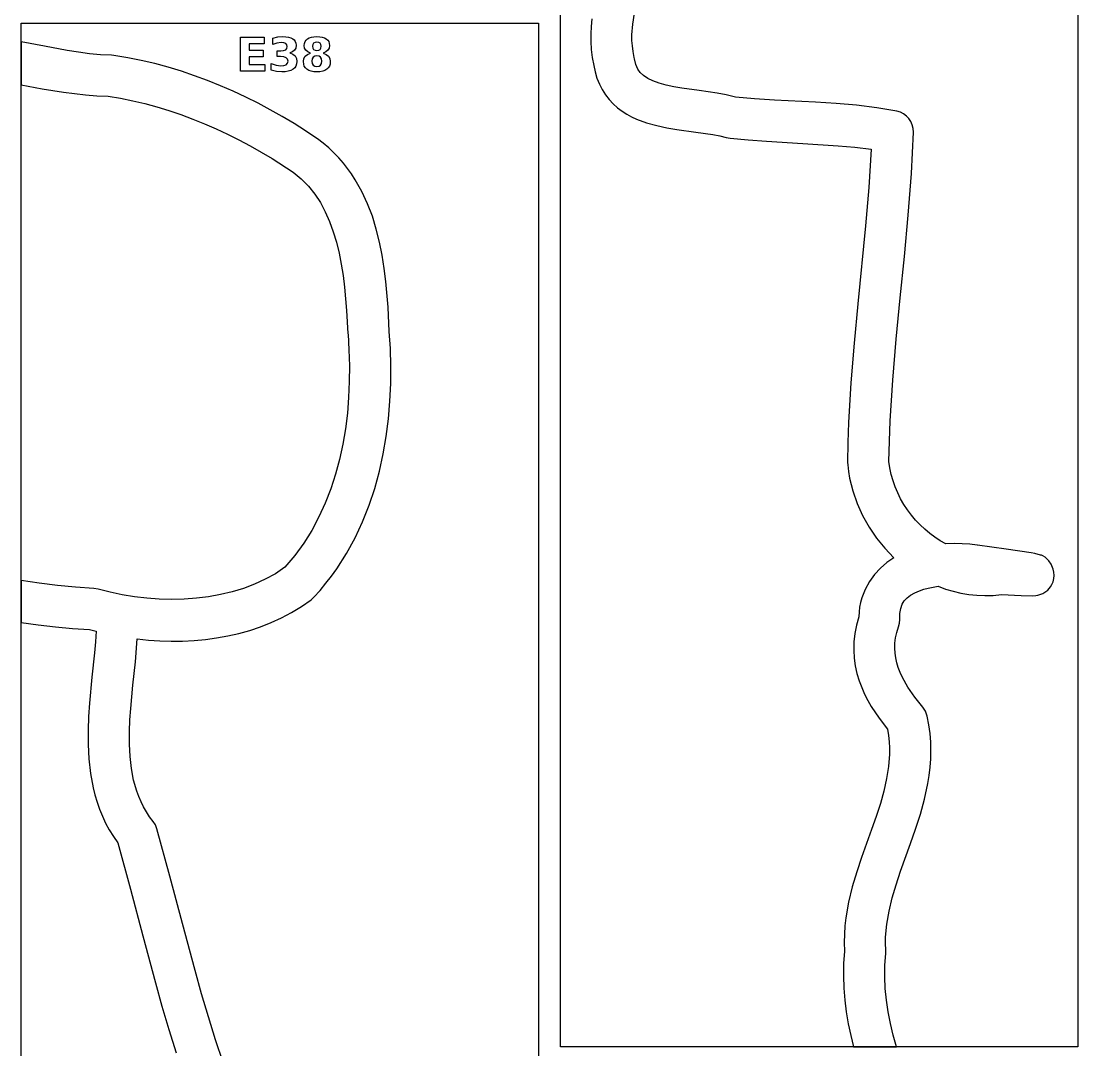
# Model space of a CAD drawing. Extents: x 1 to 512, y 1 to 3360.
# Drawn here: x 1 to 512, y 2376 to 2873 of the extents above; entities that cross this region are included whole.
import ezdxf

# ---------------------------------------------------------------- set-up
doc = ezdxf.new("R2010")
doc.units = 0

msp = doc.modelspace()

# ---------------------------------------------------------------- linework, layer by layer
at = {"layer": 'decoupage'}
for p, q in [((261.557, 2377.19), (261.557, 3360.36)), ((511.557, 3360.36), (511.557, 2377.19)), ((296.45992, 2871.537584), (297.390625, 2876.719875)), ((0.975, 2871.89), (250.975, 2871.89)), ((0.975, 2225.99), (0.975, 2871.89)), ((250.975, 2871.89), (250.975, 2225.99)), ((276.362102, 2870.411244), (276.182891, 2866.754094)), ((276.731029, 2874.010863), (276.362102, 2870.411244)), ((296.084953, 2866.289328), (296.45992, 2871.537584)), ((106.948, 2865.2), (118.403, 2865.2)), ((106.948, 2848.74), (106.948, 2865.2)), ((118.403, 2865.2), (118.403, 2861.99)), ((122.515, 2864.79), (125.006, 2865.319)), ((122.515, 2861.678), (122.515, 2864.79)), ((125.006, 2865.319), (127.432, 2865.495)), ((127.432, 2865.495), (128.934828, 2865.428828)), ((128.934828, 2865.428828), (130.234875, 2865.230375)), ((130.234875, 2865.230375), (131.332234, 2864.899734)), ((131.332234, 2864.899734), (132.227, 2864.437)), ((132.227, 2864.437), (132.926562, 2863.846156)), ((138.624547, 2863.794109), (139.305, 2864.402)), ((139.305, 2864.402), (140.172953, 2864.879172)), ((140.172953, 2864.879172), (141.222875, 2865.220125)), ((141.222875, 2865.220125), (142.454859, 2865.424766)), ((142.454859, 2865.424766), (143.869, 2865.493)), ((143.869, 2865.493), (145.272813, 2865.424766)), ((145.272813, 2865.424766), (146.49775, 2865.220125)), ((146.49775, 2865.220125), (147.543813, 2864.879172)), ((147.543813, 2864.879172), (148.411, 2864.402)), ((148.411, 2864.402), (149.090875, 2863.798047)), ((276.182891, 2866.754094), (276.206935, 2863.039604)), ((296.12226, 2863.627891), (296.084953, 2866.289328)), ((0.973, 2862.98), (0.973, 2842.13)), ((0.973, 2862.978), (0.973, 2862.98)), ((12.202937, 2860.776984), (0.973, 2862.978)), ((23.2195, 2858.752875), (12.202937, 2860.776984)), ((118.403, 2861.99), (111.193, 2861.99)), ((111.193, 2861.99), (111.193, 2858.92)), ((124.598, 2862.361), (122.515, 2861.678)), ((126.671, 2862.593), (124.598, 2862.361)), ((127.903125, 2862.463375), (126.671, 2862.593)), ((128.821, 2862.075), (127.903125, 2862.463375)), ((128.799, 2859.076), (129.385375, 2859.712625)), ((129.391125, 2861.44875), (128.821, 2862.075)), ((129.385375, 2859.712625), (129.581, 2860.608)), ((129.581, 2860.608), (129.391125, 2861.44875)), ((132.926562, 2863.846156), (133.42625, 2863.122)), ((133.635625, 2859.95825), (133.065, 2858.903)), ((133.42625, 2863.122), (133.726062, 2862.264344)), ((133.826, 2861.273), (133.635625, 2859.95825)), ((133.726062, 2862.264344), (133.826, 2861.273)), ((137.75, 2861.227), (137.847141, 2862.206703)), ((137.940375, 2859.943), (137.75, 2861.227)), ((137.847141, 2862.206703), (138.138625, 2863.062375)), ((138.511, 2858.89), (137.940375, 2859.943)), ((138.138625, 2863.062375), (138.624547, 2863.794109)), ((141.898, 2861.65975), (141.763, 2860.8)), ((141.763, 2860.8), (141.898, 2859.931625)), ((141.763, 2860.8), (141.763, 2860.8)), ((142.303, 2862.299), (141.898, 2861.65975)), ((141.898, 2859.931625), (142.303, 2859.289)), ((142.9705, 2862.695875), (142.303, 2862.299)), ((142.303, 2859.289), (142.9705, 2858.892125)), ((143.869, 2862.828), (142.9705, 2862.695875)), ((144.747875, 2862.695875), (143.869, 2862.828)), ((145.401, 2862.299), (144.747875, 2862.695875)), ((144.747875, 2858.892125), (145.401, 2859.289)), ((145.806, 2861.665375), (145.401, 2862.299)), ((145.401, 2859.289), (145.806, 2859.931625)), ((145.941, 2860.8), (145.806, 2861.665375)), ((145.806, 2859.931625), (145.941, 2860.8)), ((149.090875, 2863.798047), (149.5765, 2863.067625)), ((149.77225, 2859.943), (149.194, 2858.89)), ((149.5765, 2863.067625), (149.867875, 2862.210641)), ((149.965, 2861.227), (149.77225, 2859.943)), ((149.867875, 2862.210641), (149.965, 2861.227)), ((276.206935, 2863.039604), (276.447775, 2859.267965)), ((296.318166, 2860.934877), (296.12226, 2863.627891)), ((296.679228, 2858.205256), (296.318166, 2860.934877)), ((28.648117, 2857.903225), (23.2195, 2858.752875)), ((34.023812, 2857.213078), (28.648117, 2857.903225)), ((39.346727, 2856.720861), (34.023812, 2857.213078)), ((44.617, 2856.465), (39.346727, 2856.720861)), ((45.824, 2856.364), (44.617, 2856.465)), ((52.449328, 2855.276643), (45.824, 2856.364)), ((59.028668, 2853.961113), (52.449328, 2855.276643)), ((111.193, 2858.92), (117.973, 2858.92)), ((117.973, 2855.72), (111.193, 2855.72)), ((111.193, 2855.72), (111.193, 2851.94)), ((117.973, 2858.92), (117.973, 2855.72)), ((124.631, 2855.85), (124.631, 2858.58)), ((124.631, 2858.58), (126.417, 2858.58)), ((126.329, 2855.851), (124.631, 2855.85)), ((127.9055, 2855.704875), (126.329, 2855.851)), ((126.417, 2858.58), (127.812, 2858.703875)), ((127.812, 2858.703875), (128.799, 2859.076)), ((129.041, 2855.267), (127.9055, 2855.704875)), ((129.735375, 2854.55525), (129.041, 2855.267)), ((129.967, 2853.569), (129.735375, 2854.55525)), ((132.122375, 2858.123), (130.816, 2857.613)), ((130.816, 2857.613), (130.816, 2857.61)), ((130.816, 2857.61), (132.279875, 2857.01975)), ((133.065, 2858.903), (132.122375, 2858.123)), ((132.279875, 2857.01975), (133.341, 2856.11)), ((133.341, 2856.11), (133.9935, 2854.90575)), ((133.9935, 2854.90575), (134.211, 2853.409)), ((137.386, 2853.366), (137.59825, 2854.816)), ((137.59825, 2854.816), (138.235, 2855.99)), ((138.235, 2855.99), (139.299, 2856.890875)), ((139.4565, 2858.0735), (138.511, 2858.89)), ((139.299, 2856.890875), (140.771, 2857.5)), ((140.771, 2857.5), (139.4565, 2858.0735)), ((140.771, 2857.5), (140.771, 2857.5)), ((141.558875, 2854.65875), (141.399, 2853.587)), ((142.039, 2855.45), (141.558875, 2854.65875)), ((142.816, 2855.937375), (142.039, 2855.45)), ((143.869, 2856.1), (142.816, 2855.937375)), ((142.9705, 2858.892125), (143.869, 2858.76)), ((143.869, 2858.76), (144.747875, 2858.892125)), ((144.910625, 2855.937375), (143.869, 2856.1)), ((143.869, 2856.1), (143.869, 2856.1)), ((145.677, 2855.45), (144.910625, 2855.937375)), ((146.148125, 2854.66475), (145.677, 2855.45)), ((146.305, 2853.587), (146.148125, 2854.66475)), ((148.2485, 2858.0735), (146.934, 2857.5)), ((146.934, 2857.5), (148.402625, 2856.890875)), ((149.194, 2858.89), (148.2485, 2858.0735)), ((148.402625, 2856.890875), (149.458, 2855.99)), ((149.458, 2855.99), (150.102875, 2854.816)), ((150.102875, 2854.816), (150.318, 2853.366)), ((276.447775, 2859.267965), (276.91895, 2855.439367)), ((276.91895, 2855.439367), (277.634, 2851.554)), ((297.212, 2855.434), (296.679228, 2858.205256)), ((297.333, 2854.79), (297.212, 2855.434)), ((297.974594, 2851.920187), (297.333, 2854.79)), ((65.557682, 2852.425722), (59.028668, 2853.961113)), ((72.032031, 2850.678781), (65.557682, 2852.425722)), ((78.447376, 2848.728602), (72.032031, 2850.678781)), ((111.193, 2851.94), (118.645, 2851.94)), ((118.645, 2851.94), (118.645, 2848.74)), ((121.809, 2849.231), (121.809, 2852.51)), ((121.809, 2852.51), (124.168, 2851.606)), ((124.323, 2848.625), (121.809, 2849.231)), ((124.168, 2851.606), (126.483, 2851.309)), ((126.483, 2851.309), (127.97175, 2851.455125)), ((127.97175, 2851.455125), (129.063, 2851.893)), ((129.063, 2851.893), (129.741125, 2852.603875)), ((129.741125, 2852.603875), (129.967, 2853.569)), ((131.292641, 2849.128391), (130.033125, 2848.732125)), ((132.337, 2849.683), (131.292641, 2849.128391)), ((133.156734, 2850.395687), (132.337, 2849.683)), ((133.742375, 2851.25425), (133.156734, 2850.395687)), ((134.093828, 2852.258687), (133.742375, 2851.25425)), ((134.211, 2853.409), (134.093828, 2852.258687)), ((137.488, 2852.217016), (137.386, 2853.366)), ((137.794, 2851.216625), (137.488, 2852.217016)), ((138.304, 2850.364922), (137.794, 2851.216625)), ((139.018, 2849.662), (138.304, 2850.364922)), ((139.937125, 2849.116734), (139.018, 2849.662)), ((141.052, 2848.727375), (139.937125, 2849.116734)), ((141.399, 2853.587), (141.558875, 2852.5145)), ((141.558875, 2852.5145), (142.039, 2851.724)), ((142.039, 2851.724), (142.816, 2851.243875)), ((142.816, 2851.243875), (143.869, 2851.084)), ((143.869, 2851.084), (144.910625, 2851.243875)), ((144.910625, 2851.243875), (145.677, 2851.724)), ((145.677, 2851.724), (146.148125, 2852.5145)), ((146.148125, 2852.5145), (146.305, 2853.587)), ((147.777391, 2849.116734), (146.671625, 2848.727375)), ((148.686, 2849.662), (147.777391, 2849.116734)), ((149.4, 2850.364922), (148.686, 2849.662)), ((149.91, 2851.216625), (149.4, 2850.364922)), ((150.216, 2852.217016), (149.91, 2851.216625)), ((150.318, 2853.366), (150.216, 2852.217016)), ((277.634, 2851.554), (278.287148, 2848.400355)), ((298.89725, 2849.76025), (297.974594, 2851.920187)), ((300.127781, 2848.073187), (298.89725, 2849.76025)), ((84.799379, 2846.583496), (78.447376, 2848.728602)), ((91.0837, 2844.251775), (84.799379, 2846.583496)), ((97.296, 2841.74175), (91.0837, 2844.251775)), ((118.645, 2848.74), (106.948, 2848.74)), ((126.869, 2848.415), (124.323, 2848.625)), ((128.558547, 2848.494297), (126.869, 2848.415)), ((130.033125, 2848.732125), (128.558547, 2848.494297)), ((142.362625, 2848.493828), (141.052, 2848.727375)), ((143.869, 2848.416), (142.362625, 2848.493828)), ((145.368797, 2848.493828), (143.869, 2848.416)), ((146.671625, 2848.727375), (145.368797, 2848.493828)), ((278.287148, 2848.400355), (279.20125, 2845.389656)), ((279.20125, 2845.389656), (280.357414, 2842.535754)), ((301.693, 2846.622), (300.127781, 2848.073187)), ((303.701969, 2845.259953), (301.693, 2846.622)), ((306.226, 2844.012375), (303.701969, 2845.259953)), ((309.233031, 2842.898109), (306.226, 2844.012375)), ((0.973, 2842.13), (11.101891, 2840.281766)), ((11.101891, 2840.281766), (21.478375, 2838.612125)), ((103.431941, 2839.061733), (97.296, 2841.74175)), ((109.487184, 2836.220035), (103.431941, 2839.061733)), ((280.357414, 2842.535754), (281.73675, 2839.8525)), ((281.73675, 2839.8525), (283.320367, 2837.353746)), ((312.691, 2841.936), (309.233031, 2842.898109)), ((316.342084, 2841.179648), (312.691, 2841.936)), ((320.234047, 2840.553937), (316.342084, 2841.179648)), ((328.555875, 2839.452), (320.234047, 2840.553937)), ((337.287016, 2838.145312), (328.555875, 2839.452)), ((21.478375, 2838.612125), (32.133672, 2837.324422)), ((32.133672, 2837.324422), (37.575631, 2836.887342)), ((37.575631, 2836.887342), (43.099, 2836.622)), ((43.099, 2836.622), (49.005045, 2835.645353)), ((49.005045, 2835.645353), (54.893268, 2834.459418)), ((54.893268, 2834.459418), (60.75836, 2833.071329)), ((115.457389, 2833.224968), (109.487184, 2836.220035)), ((283.320367, 2837.353746), (285.089375, 2835.053344)), ((285.089375, 2835.053344), (287.024883, 2832.965145)), ((341.690619, 2837.263664), (337.287016, 2838.145312)), ((346.058, 2836.149), (341.690619, 2837.263664)), ((355.368611, 2835.353463), (346.058, 2836.149)), ((364.978016, 2834.761328), (355.368611, 2835.353463)), ((384.747125, 2833.753625), (364.978016, 2834.761328)), ((394.733791, 2833.121236), (384.747125, 2833.753625)), ((60.75836, 2833.071329), (66.595016, 2831.488219)), ((66.595016, 2831.488219), (72.397927, 2829.717222)), ((72.397927, 2829.717222), (78.161787, 2827.765473)), ((121.338219, 2830.084844), (115.457389, 2833.224968)), ((127.125333, 2826.807973), (121.338219, 2830.084844)), ((287.024883, 2832.965145), (289.108, 2831.103)), ((289.108, 2831.103), (291.315293, 2829.45066)), ((291.315293, 2829.45066), (293.593156, 2827.999156)), ((404.673172, 2832.258609), (394.733791, 2833.121236)), ((414.478748, 2831.057334), (404.673172, 2832.258609)), ((424.064, 2829.409), (414.478748, 2831.057334)), ((425.784305, 2828.897836), (424.064, 2829.409)), ((427.3495, 2828.109125), (425.784305, 2828.897836)), ((78.161787, 2827.765473), (83.881289, 2825.640104)), ((83.881289, 2825.640104), (89.551125, 2823.34825)), ((132.814395, 2823.402668), (127.125333, 2826.807973)), ((293.593156, 2827.999156), (295.929191, 2826.730512)), ((295.929191, 2826.730512), (298.311, 2825.62675)), ((298.311, 2825.62675), (303.162344, 2823.841969)), ((303.162344, 2823.841969), (308.048, 2822.501)), ((428.734508, 2827.074414), (427.3495, 2828.109125)), ((429.91425, 2825.82525), (428.734508, 2827.074414)), ((430.863648, 2824.39318), (429.91425, 2825.82525)), ((431.557625, 2822.80975), (430.863648, 2824.39318)), ((89.551125, 2823.34825), (95.165989, 2820.897044)), ((95.165989, 2820.897044), (100.720572, 2818.293621)), ((138.401063, 2819.87724), (132.814395, 2823.402668)), ((143.881, 2816.24), (138.401063, 2819.87724)), ((308.048, 2822.501), (312.92375, 2821.452621)), ((312.92375, 2821.452621), (317.760313, 2820.604281)), ((317.760313, 2820.604281), (327.00425, 2819.2935)), ((327.00425, 2819.2935), (335.156563, 2818.140219)), ((431.971102, 2821.106508), (431.557625, 2822.80975)), ((431.694569, 2809.285499), (432.079, 2819.315)), ((432.079, 2819.315), (431.971102, 2821.106508)), ((100.720572, 2818.293621), (106.209569, 2815.545114)), ((106.209569, 2815.545114), (111.627672, 2812.658656)), ((144.111, 2816.08), (143.881, 2816.24)), ((146.935888, 2813.927443), (144.111, 2816.08)), ((149.597697, 2811.673293), (146.935888, 2813.927443)), ((335.156563, 2818.140219), (338.628594, 2817.488754)), ((338.628594, 2817.488754), (341.594, 2816.716)), ((341.594, 2816.716), (343.583, 2816.302)), ((343.583, 2816.302), (352.327277, 2815.502504)), ((352.327277, 2815.502504), (361.127031, 2814.869344)), ((361.127031, 2814.869344), (378.6495, 2813.849)), ((378.6495, 2813.849), (395.663469, 2812.734906)), ((111.627672, 2812.658656), (122.229967, 2806.500426)), ((152.101516, 2809.322834), (149.597697, 2811.673293)), ((154.452436, 2806.881348), (152.101516, 2809.322834)), ((395.663469, 2812.734906), (403.827598, 2811.984559)), ((403.827598, 2811.984559), (411.682, 2811.021)), ((411.682, 2811.021), (410.552217, 2792.580182)), ((431.14208, 2799.253885), (431.694569, 2809.285499)), ((122.229967, 2806.500426), (132.485, 2799.876)), ((156.655546, 2804.354117), (154.452436, 2806.881348)), ((158.715937, 2801.746423), (156.655546, 2804.354117)), ((132.485, 2799.876), (136.336642, 2796.732968)), ((160.638699, 2799.063551), (158.715937, 2801.746423)), ((162.428922, 2796.310781), (160.638699, 2799.063551)), ((429.636766, 2779.195641), (431.14208, 2799.253885)), ((136.336642, 2796.732968), (139.783148, 2793.222246)), ((139.783148, 2793.222246), (142.848456, 2789.373268)), ((165.632112, 2790.616682), (162.428922, 2796.310781)), ((142.848456, 2789.373268), (145.5565, 2785.215469)), ((168.366229, 2784.706387), (165.632112, 2790.616682)), ((410.552217, 2792.580182), (408.985922, 2773.961391)), ((145.5565, 2785.215469), (147.931216, 2780.778283)), ((170.671992, 2778.622156), (168.366229, 2784.706387)), ((147.931216, 2780.778283), (149.996539, 2776.091145)), ((172.590125, 2772.40625), (170.671992, 2778.622156)), ((427.770725, 2759.16292), (429.636766, 2779.195641)), ((149.996539, 2776.091145), (151.776405, 2771.183489)), ((408.985922, 2773.961391), (405.249125, 2736.267375)), ((151.776405, 2771.183489), (153.29475, 2766.08475)), ((174.161347, 2766.10093), (172.590125, 2772.40625)), ((153.29475, 2766.08475), (154.575509, 2760.824363)), ((175.426381, 2759.748457), (174.161347, 2766.10093)), ((154.575509, 2760.824363), (155.642617, 2755.431762)), ((176.425947, 2753.391091), (175.426381, 2759.748457)), ((425.751625, 2739.178375), (427.770725, 2759.16292)), ((155.642617, 2755.431762), (156.520011, 2749.936381)), ((177.200766, 2747.071094), (176.425947, 2753.391091)), ((156.520011, 2749.936381), (157.231625, 2744.367656)), ((178.239049, 2734.712246), (177.200766, 2747.071094)), ((157.231625, 2744.367656), (158.253258, 2733.12791)), ((423.787135, 2719.264658), (425.751625, 2739.178375)), ((158.253258, 2733.12791), (158.899, 2721.948)), ((178.867, 2723.01), (178.239049, 2734.712246)), ((405.249125, 2736.267375), (403.431287, 2717.230893)), ((158.899, 2721.948), (158.919, 2721.661)), ((158.919, 2721.661), (159.378867, 2714.023362)), ((179.368498, 2714.65711), (178.867, 2723.01)), ((403.431287, 2717.230893), (401.882266, 2698.093922)), ((422.084922, 2699.444422), (423.787135, 2719.264658)), ((159.378867, 2714.023362), (159.589875, 2706.361127)), ((179.600455, 2706.220037), (179.368498, 2714.65711)), ((159.589875, 2706.361127), (159.53782, 2698.696505)), ((179.541251, 2697.725926), (179.600455, 2706.220037)), ((159.53782, 2698.696505), (159.2085, 2691.051703)), ((179.169266, 2689.201922), (179.541251, 2697.725926)), ((401.882266, 2698.093922), (400.778393, 2678.875834)), ((420.852654, 2679.740318), (422.084922, 2699.444422)), ((159.2085, 2691.051703), (158.587711, 2683.448931)), ((178.46288, 2680.67517), (179.169266, 2689.201922)), ((158.587711, 2683.448931), (157.66125, 2675.910396)), ((177.400475, 2672.172814), (178.46288, 2680.67517)), ((157.66125, 2675.910396), (156.414914, 2668.458308)), ((400.778393, 2678.875834), (400.44849, 2669.242425)), ((420.477646, 2669.938895), (420.852654, 2679.740318)), ((175.960429, 2663.722001), (177.400475, 2672.172814)), ((156.414914, 2668.458308), (154.8345, 2661.114875)), ((400.44849, 2669.242425), (400.296, 2659.596)), ((420.298, 2660.175), (420.477646, 2669.938895)), ((154.8345, 2661.114875), (152.905805, 2653.902305)), ((174.121125, 2655.349875), (175.960429, 2663.722001)), ((420.744651, 2657.004448), (420.298, 2660.175)), ((171.860942, 2647.083581), (174.121125, 2655.349875)), ((400.296, 2659.596), (400.346, 2658.551)), ((400.346, 2658.551), (400.744869, 2655.317266)), ((400.744869, 2655.317266), (401.294264, 2652.119299)), ((421.398926, 2653.883736), (420.744651, 2657.004448)), ((152.905805, 2653.902305), (150.614625, 2646.842807)), ((401.294264, 2652.119299), (401.990304, 2648.961577)), ((422.252683, 2650.821598), (421.398926, 2653.883736)), ((423.297781, 2647.826766), (422.252683, 2650.821598)), ((150.614625, 2646.842807), (147.946758, 2639.958589)), ((169.15826, 2638.950264), (171.860942, 2647.083581)), ((401.990304, 2648.961577), (402.829109, 2645.848578)), ((402.829109, 2645.848578), (404.919494, 2639.774662)), ((424.526079, 2644.90797), (423.297781, 2647.826766)), ((425.929434, 2642.073943), (424.526079, 2644.90797)), ((147.946758, 2639.958589), (144.888, 2633.271859)), ((404.919494, 2639.774662), (407.534375, 2633.933375)), ((427.499705, 2639.333418), (425.929434, 2642.073943)), ((165.99146, 2630.977069), (169.15826, 2638.950264)), ((429.22875, 2636.695125), (427.499705, 2639.333418)), ((431.108428, 2634.167797), (429.22875, 2636.695125)), ((144.888, 2633.271859), (141.424148, 2626.804827)), ((162.338922, 2623.191141), (165.99146, 2630.977069)), ((407.534375, 2633.933375), (410.642709, 2628.360541)), ((433.130598, 2631.760166), (431.108428, 2634.167797)), ((435.287117, 2629.480964), (433.130598, 2631.760166)), ((141.424148, 2626.804827), (137.541, 2620.579701)), ((410.642709, 2628.360541), (414.213453, 2623.091984)), ((437.569844, 2627.338922), (435.287117, 2629.480964)), ((439.970637, 2625.342773), (437.569844, 2627.338922)), ((442.481355, 2623.501248), (439.970637, 2625.342773)), ((137.541, 2620.579701), (133.224352, 2614.618689)), ((158.179027, 2615.619625), (162.338922, 2623.191141)), ((414.213453, 2623.091984), (418.215564, 2618.163529)), ((445.093857, 2621.82308), (442.481355, 2623.501248)), ((447.8, 2620.317), (445.093857, 2621.82308)), ((451.722031, 2620.414844), (447.8, 2620.317)), ((455.579, 2620.33925), (451.722031, 2620.414844)), ((459.339969, 2620.092281), (455.579, 2620.33925)), ((462.974, 2619.676), (459.339969, 2620.092281)), ((463.107, 2619.656), (462.974, 2619.676)), ((476.875875, 2617.696125), (463.107, 2619.656)), ((133.224352, 2614.618689), (128.46, 2608.944)), ((153.490154, 2608.289666), (158.179027, 2615.619625)), ((418.215564, 2618.163529), (422.618, 2613.611)), ((488.958, 2615.929), (476.875875, 2617.696125)), ((490.79775, 2615.668125), (488.958, 2615.929)), ((493.431, 2614.892), (490.79775, 2615.668125)), ((493.954703, 2614.791844), (493.431, 2614.892)), ((494.691125, 2614.573), (493.954703, 2614.791844)), ((495.828234, 2613.829156), (494.691125, 2614.573)), ((419.258645, 2611.313457), (416.131719, 2608.614031)), ((422.618, 2613.611), (419.258645, 2611.313457)), ((497.554, 2612.154), (495.828234, 2613.829156)), ((498.663656, 2610.491672), (497.554, 2612.154)), ((499.64225, 2608.011375), (498.663656, 2610.491672)), ((123.79562, 2605.866435), (118.884084, 2603.150217)), ((128.46, 2608.944), (123.79562, 2605.866435)), ((148.250685, 2601.228409), (150.940596, 2604.723753)), ((150.940596, 2604.723753), (153.490154, 2608.289666)), ((413.298184, 2605.531777), (410.819, 2602.08575)), ((416.131719, 2608.614031), (413.298184, 2605.531777)), ((499.957301, 2606.572857), (499.64225, 2608.011375)), ((500.089469, 2605.059891), (499.957301, 2606.572857)), ((499.988715, 2603.515822), (500.089469, 2605.059891)), ((9.705688, 2601.246172), (0.973, 2602.509)), ((0.973, 2602.509), (0.973, 2582.25)), ((18.47175, 2600.200375), (9.705688, 2601.246172)), ((27.261438, 2599.377141), (18.47175, 2600.200375)), ((36.065, 2598.782), (27.261438, 2599.377141)), ((113.750487, 2600.787058), (108.419922, 2598.768672)), ((118.884084, 2603.150217), (113.750487, 2600.787058)), ((145.417721, 2597.807027), (148.250685, 2601.228409)), ((410.819, 2602.08575), (408.755129, 2598.295004)), ((437.080609, 2598.318109), (439.277875, 2598.907625)), ((439.277875, 2598.907625), (444.04, 2599.765)), ((444.04, 2599.765), (447.620195, 2598.457074)), ((496.978875, 2597.87125), (498.371016, 2599.484187)), ((498.371016, 2599.484187), (499.021119, 2600.608375)), ((499.021119, 2600.608375), (499.605, 2601.984)), ((499.605, 2601.984), (499.988715, 2603.515822)), ((38.224, 2598.424), (36.065, 2598.782)), ((43.960822, 2596.951467), (38.224, 2598.424)), ((49.801807, 2595.724268), (43.960822, 2596.951467)), ((55.721861, 2594.750688), (49.801807, 2595.724268)), ((61.695891, 2594.039016), (55.721861, 2594.750688)), ((67.698801, 2593.597536), (61.695891, 2594.039016)), ((85.629875, 2593.977125), (79.690887, 2593.558304)), ((91.497366, 2594.699285), (85.629875, 2593.977125)), ((97.268268, 2595.733072), (91.497366, 2594.699285)), ((102.917484, 2597.086772), (97.268268, 2595.733072)), ((108.419922, 2598.768672), (102.917484, 2597.086772)), ((141.033, 2593.203), (142.439, 2594.463)), ((142.439, 2594.463), (145.417721, 2597.807027)), ((407.167531, 2594.178594), (406.571385, 2592.004219)), ((408.755129, 2598.295004), (407.167531, 2594.178594)), ((427.707, 2592.8015), (429.048063, 2594.221793)), ((429.048063, 2594.221793), (430.718, 2595.446219)), ((430.718, 2595.446219), (432.721688, 2596.54666)), ((432.721688, 2596.54666), (435.064, 2597.595)), ((435.064, 2597.595), (437.080609, 2598.318109)), ((447.620195, 2598.457074), (451.28425, 2597.363344)), ((451.28425, 2597.363344), (455.026117, 2596.492129)), ((455.026117, 2596.492129), (458.83975, 2595.85175)), ((458.83975, 2595.85175), (462.719102, 2595.450527)), ((462.719102, 2595.450527), (466.658125, 2595.296781)), ((466.658125, 2595.296781), (470.650773, 2595.398832)), ((470.650773, 2595.398832), (474.691, 2595.765)), ((474.691, 2595.765), (484.09475, 2595.28)), ((484.09475, 2595.28), (489.831, 2595.23)), ((489.831, 2595.23), (491.195, 2595.347)), ((491.195, 2595.347), (492.2395, 2595.455)), ((492.2395, 2595.455), (493.157, 2595.7295)), ((493.157, 2595.7295), (494.574, 2596.355)), ((494.574, 2596.355), (495.642047, 2596.907437)), ((495.642047, 2596.907437), (496.978875, 2597.87125)), ((73.705498, 2593.434537), (67.698801, 2593.597536)), ((79.690887, 2593.558304), (73.705498, 2593.434537)), ((131.669396, 2587.124795), (136.422598, 2590.011414)), ((136.422598, 2590.011414), (141.033, 2593.203)), ((406.117168, 2589.755574), (405.8125, 2587.435041)), ((406.571385, 2592.004219), (406.117168, 2589.755574)), ((425.608313, 2586.64659), (425.992, 2589.085781)), ((425.992, 2589.085781), (426.689938, 2591.113457)), ((426.689938, 2591.113457), (427.707, 2592.8015)), ((121.784109, 2582.235047), (126.785774, 2584.53529)), ((126.785774, 2584.53529), (131.669396, 2587.124795)), ((405.665, 2585.045), (404.553635, 2580.967689)), ((405.8125, 2587.435041), (405.665, 2585.045)), ((425.410125, 2581.8855), (425.534, 2583.724)), ((425.534, 2583.724), (425.608313, 2586.64659)), ((0.973, 2582.25), (9.242344, 2581.125109)), ((9.242344, 2581.125109), (17.5175, 2580.186875)), ((17.5175, 2580.186875), (25.789656, 2579.435953)), ((25.789656, 2579.435953), (34.05, 2578.873)), ((34.05, 2578.873), (37.177, 2578.092)), ((106.194661, 2576.991354), (111.476174, 2578.470932)), ((111.476174, 2578.470932), (116.676783, 2580.216212)), ((116.676783, 2580.216212), (121.784109, 2582.235047)), ((404.553635, 2580.967689), (403.797078, 2576.919266)), ((424.101174, 2577.409352), (424.951, 2580.101)), ((424.951, 2580.101), (425.410125, 2581.8855)), ((37.177, 2578.092), (36.883139, 2572.97316)), ((56.194766, 2563.258328), (57.063, 2574.336)), ((57.063, 2574.336), (62.51557, 2573.777645)), ((62.51557, 2573.777645), (67.99865, 2573.414314)), ((67.99865, 2573.414314), (73.499863, 2573.253862)), ((79.006828, 2573.304141), (84.507166, 2573.573003)), ((84.507166, 2573.573003), (89.988498, 2574.068303)), ((89.988498, 2574.068303), (95.438444, 2574.797892)), ((95.438444, 2574.797892), (100.844625, 2575.769625)), ((100.844625, 2575.769625), (106.194661, 2576.991354)), ((403.797078, 2576.919266), (403.380389, 2572.91474)), ((423.181287, 2572.329992), (423.515828, 2574.825562)), ((423.515828, 2574.825562), (424.101174, 2577.409352)), ((36.883139, 2572.97316), (36.418359, 2567.536344)), ((73.499863, 2573.253862), (79.006828, 2573.304141)), ((403.380389, 2572.91474), (403.288625, 2568.969125)), ((403.288625, 2568.969125), (403.506846, 2565.097432)), ((423.083875, 2569.903), (423.181287, 2572.329992)), ((423.209916, 2567.524945), (423.083875, 2569.903)), ((36.418359, 2567.536344), (35.208875, 2555.8495)), ((55.016875, 2552.018375), (56.194766, 2563.258328)), ((403.506846, 2565.097432), (404.020109, 2561.314672)), ((423.545734, 2565.176187), (423.209916, 2567.524945)), ((424.077654, 2562.837086), (423.545734, 2565.176187)), ((404.020109, 2561.314672), (404.813475, 2557.635857)), ((424.792, 2560.488), (424.077654, 2562.837086)), ((425.690975, 2558.119203), (424.792, 2560.488)), ((426.777484, 2555.736625), (425.690975, 2558.119203)), ((35.208875, 2555.8495), (34.014203, 2543.312906)), ((404.813475, 2557.635857), (405.872, 2554.076)), ((405.872, 2554.076), (407.095805, 2550.803217)), ((429.467125, 2550.9455), (426.777484, 2555.736625)), ((53.919047, 2540.766984), (55.016875, 2552.018375)), ((407.095805, 2550.803217), (408.495437, 2547.640484)), ((432.768953, 2546.145375), (429.467125, 2550.9455)), ((34.014203, 2543.312906), (33.567939, 2536.813902)), ((408.495437, 2547.640484), (410.052852, 2544.582354)), ((410.052852, 2544.582354), (411.75, 2541.623375)), ((436.591, 2541.367), (432.768953, 2546.145375)), ((53.521943, 2535.184139), (53.919047, 2540.766984)), ((411.75, 2541.623375), (415.491312, 2535.981078)), ((437.924875, 2539.349), (436.591, 2541.367)), ((438.736, 2537.07), (437.924875, 2539.349)), ((33.567939, 2536.813902), (33.3, 2530.208)), ((53.291, 2529.655), (53.521943, 2535.184139)), ((415.491312, 2535.981078), (419.575, 2530.67)), ((439.565346, 2532.799997), (438.736, 2537.07)), ((440.136986, 2528.588713), (439.565346, 2532.799997)), ((33.3, 2530.208), (33.29084, 2523.330303)), ((53.278029, 2523.482971), (53.291, 2529.655)), ((419.575, 2530.67), (420.047169, 2527.656568)), ((420.047169, 2527.656568), (420.352305, 2524.659104)), ((440.468137, 2524.435545), (440.136986, 2528.588713)), ((33.29084, 2523.330303), (33.642781, 2516.366297)), ((53.574047, 2517.494141), (53.278029, 2523.482971)), ((420.352305, 2524.659104), (420.499038, 2521.673795)), ((440.576016, 2520.339891), (440.468137, 2524.435545)), ((54.231447, 2511.700896), (53.574047, 2517.494141)), ((420.496, 2518.696828), (420.075133, 2512.75267)), ((420.499038, 2521.673795), (420.496, 2518.696828)), ((440.477837, 2516.301149), (440.576016, 2520.339891)), ((33.642781, 2516.366297), (34.434457, 2509.368236)), ((420.075133, 2512.75267), (419.15875, 2506.796125)), ((439.732176, 2508.391993), (440.190818, 2512.318717)), ((440.190818, 2512.318717), (440.477837, 2516.301149)), ((34.434457, 2509.368236), (35.7445, 2502.388375)), ((55.302625, 2506.115625), (54.231447, 2511.700896)), ((439.119125, 2504.520375), (439.732176, 2508.391993)), ((35.7445, 2502.388375), (36.618482, 2498.921598)), ((56.839975, 2500.750713), (55.302625, 2506.115625)), ((419.15875, 2506.796125), (417.815898, 2500.796689)), ((437.498666, 2496.940049), (439.119125, 2504.520375)), ((36.618482, 2498.921598), (37.651543, 2495.478967)), ((57.799837, 2498.154762), (56.839975, 2500.750713)), ((58.895891, 2495.618547), (57.799837, 2498.154762)), ((417.815898, 2500.796689), (416.115625, 2494.723859)), ((435.467172, 2489.572922), (437.498666, 2496.940049)), ((37.651543, 2495.478967), (38.853512, 2492.067012)), ((38.853512, 2492.067012), (40.234219, 2488.692266)), ((60.134684, 2493.143615), (58.895891, 2495.618547)), ((61.522768, 2490.731514), (60.134684, 2493.143615)), ((416.115625, 2494.723859), (414.126977, 2488.547131)), ((40.234219, 2488.692266), (41.803492, 2485.36126)), ((63.06669, 2488.383793), (61.522768, 2490.731514)), ((64.773, 2486.102), (63.06669, 2488.383793)), ((414.126977, 2488.547131), (411.919, 2482.236)), ((433.162373, 2482.414178), (435.467172, 2489.572922)), ((41.803492, 2485.36126), (43.57116, 2482.080525)), ((43.57116, 2482.080525), (45.547053, 2478.856595)), ((65.84025, 2484.4515), (64.773, 2486.102)), ((66.564, 2482.624), (65.84025, 2484.4515)), ((72.879664, 2459.710227), (66.564, 2482.624)), ((411.919, 2482.236), (407.040469, 2468.747766)), ((430.722, 2475.459), (433.162373, 2482.414178)), ((45.547053, 2478.856595), (47.741, 2475.696)), ((47.741, 2475.696), (53.840537, 2453.38465)), ((425.934969, 2462.050172), (430.722, 2475.459)), ((407.040469, 2468.747766), (404.682754, 2461.744951)), ((404.682754, 2461.744951), (402.54875, 2454.547875)), ((423.773895, 2455.538502), (425.934969, 2462.050172)), ((78.93175, 2436.832875), (72.879664, 2459.710227)), ((53.840537, 2453.38465), (59.760672, 2430.830828)), ((402.54875, 2454.547875), (400.765465, 2447.140189)), ((421.88275, 2449.125375), (423.773895, 2455.538502)), ((400.765465, 2447.140189), (399.459906, 2439.505547)), ((420.347762, 2442.788326), (421.88275, 2449.125375)), ((419.255156, 2436.504891), (420.347762, 2442.788326)), ((85.024898, 2414.114523), (78.93175, 2436.832875)), ((399.025964, 2435.598008), (398.759082, 2431.6276)), ((399.459906, 2439.505547), (399.025964, 2435.598008)), ((418.69116, 2430.252604), (419.255156, 2436.504891)), ((59.760672, 2430.830828), (65.816814, 2408.165748)), ((398.759082, 2431.6276), (398.675135, 2427.592278)), ((398.675135, 2427.592278), (398.79, 2423.49)), ((418.634336, 2427.13112), (418.69116, 2430.252604)), ((418.742, 2424.009), (418.634336, 2427.13112)), ((398.79, 2423.49), (398.362746, 2417.449219)), ((418.282102, 2416.661465), (418.702, 2422.32)), ((418.702, 2422.32), (418.742, 2424.009)), ((398.362746, 2417.449219), (398.262656, 2411.484375)), ((418.224125, 2411.012094), (418.282102, 2416.661465)), ((88.182071, 2402.853278), (85.024898, 2414.114523)), ((398.262656, 2411.484375), (398.464488, 2405.593219)), ((418.500273, 2405.369238), (418.224125, 2411.012094)), ((65.816814, 2408.165748), (68.994454, 2396.832491)), ((398.464488, 2405.593219), (398.943, 2399.7735)), ((419.08275, 2399.73025), (418.500273, 2405.369238)), ((91.46375, 2391.67775), (88.182071, 2402.853278)), ((398.943, 2399.7735), (399.672949, 2394.022969)), ((68.994454, 2396.832491), (72.324375, 2385.520625)), ((419.943758, 2394.09248), (419.08275, 2399.73025)), ((94.908015, 2380.603261), (91.46375, 2391.67775)), ((399.672949, 2394.022969), (400.629094, 2388.339375)), ((421.0555, 2388.453281), (419.943758, 2394.09248)), ((72.324375, 2385.520625), (75.846003, 2374.246552)), ((400.629094, 2388.339375), (401.786191, 2382.720469)), ((422.39018, 2382.810004), (421.0555, 2388.453281)), ((98.552945, 2369.645133), (94.908015, 2380.603261)), ((401.786191, 2382.720469), (403.119, 2377.164)), ((423.92, 2377.16), (422.39018, 2382.810004)), ((511.557, 2377.19), (261.557, 2377.19)), ((403.119, 2377.164), (423.92, 2377.16))]:
    msp.add_line(p, q, dxfattribs=at)

doc.saveas('drawing.dxf')
